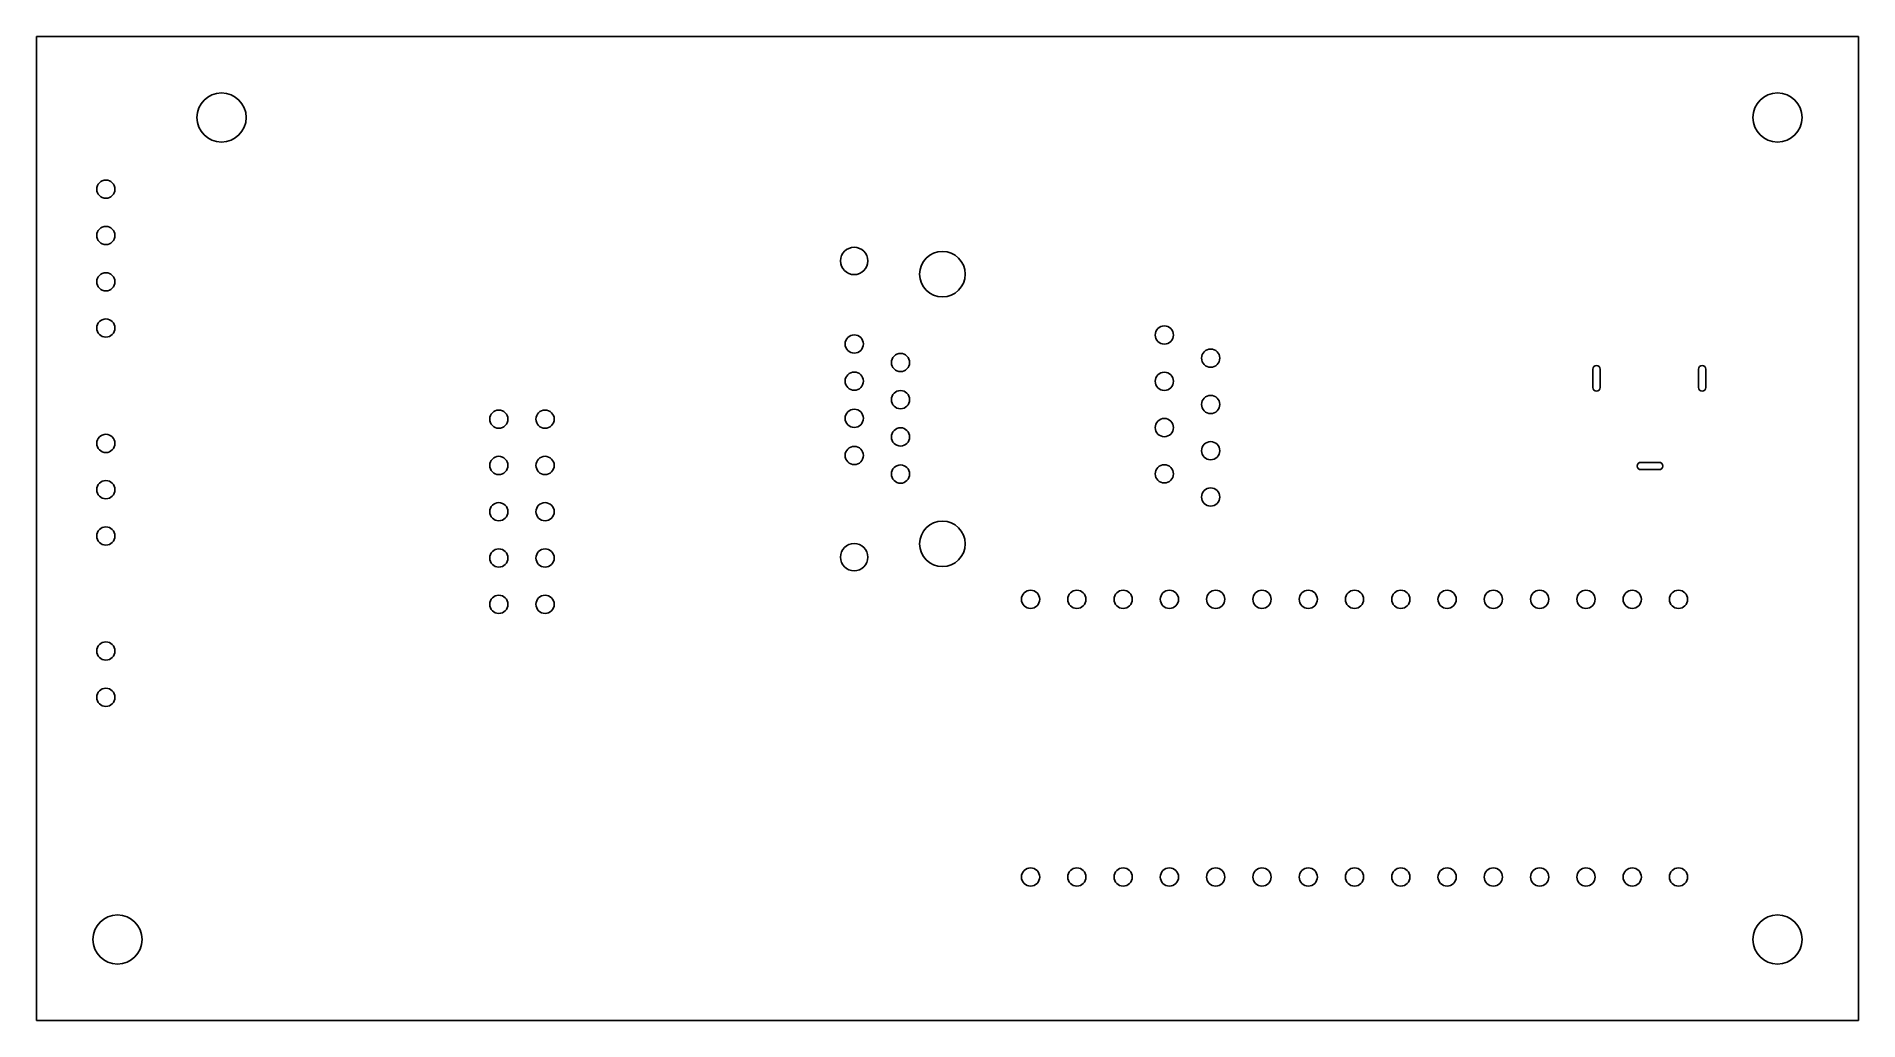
# Model space of a CAD drawing. Header units: millimetres. Extents: x 0 to 100, y 0 to 54.
import ezdxf

# ---------------------------------------------------------------- set-up
doc = ezdxf.new("R2010")
doc.units = ezdxf.units.MM
doc.layers.add('Pad', color=7, linetype='CONTINUOUS')

msp = doc.modelspace()

# ---------------------------------------------------------------- linework, layer by layer
at = {"layer": 'Pad'}
for p, q in [((0, 54), (0, 54, 1.6)), ((100, 54), (0, 54)), ((100, 54, 1.6), (0, 54, 1.6)), ((0, 54), (0, 54, 1.6)), ((0, 54), (0, 0)), ((0, 54, 1.6), (0, 0, 1.6)), ((100, 54), (0, 54)), ((0, 54), (0, 0)), ((100, 54, 1.6), (0, 54, 1.6)), ((0, 54, 1.6), (0, 0, 1.6)), ((100, 54), (100, 54, 1.6)), ((100, 0), (100, 54)), ((100, 0, 1.6), (100, 54, 1.6)), ((100, 54), (100, 54, 1.6)), ((100, 0), (100, 54)), ((100, 0, 1.6), (100, 54, 1.6)), ((11.51, 49.555), (11.51, 49.555, 1.6)), ((11.51, 49.555), (11.51, 49.555, 1.6)), ((96.905, 49.555), (96.905, 49.555, 1.6)), ((96.905, 49.555), (96.905, 49.555, 1.6)), ((4.31, 45.618), (4.31, 45.618, 1.6)), ((4.31, 45.618), (4.31, 45.618, 1.6)), ((4.31, 43.078), (4.31, 43.078, 1.6)), ((4.31, 43.078), (4.31, 43.078, 1.6)), ((45.632, 41.681), (45.632, 41.681, 1.6)), ((45.632, 41.681), (45.632, 41.681, 1.6)), ((4.31, 40.538), (4.31, 40.538, 1.6)), ((4.31, 40.538), (4.31, 40.538, 1.6)), ((50.972, 40.956), (50.972, 40.956, 1.6)), ((50.972, 40.956), (50.972, 40.956, 1.6)), ((4.31, 37.998), (4.31, 37.998, 1.6)), ((4.31, 37.998), (4.31, 37.998, 1.6)), ((45.382, 37.126), (45.382, 37.126, 1.6)), ((45.382, 37.126), (45.382, 37.126, 1.6)), ((62.4, 37.617), (62.4, 37.617, 1.6)), ((62.4, 37.617), (62.4, 37.617, 1.6)), ((47.922, 36.106), (47.922, 36.106, 1.6)), ((47.922, 36.106), (47.922, 36.106, 1.6)), ((64.94, 36.347), (64.94, 36.347, 1.6)), ((64.94, 36.347), (64.94, 36.347, 1.6)), ((45.382, 35.086), (45.382, 35.086, 1.6)), ((45.382, 35.086), (45.382, 35.086, 1.6)), ((62.4, 35.077), (62.4, 35.077, 1.6)), ((62.4, 35.077), (62.4, 35.077, 1.6)), ((85.414, 35.739), (85.414, 35.739, 1.6)), ((85.414, 35.739), (85.414, 35.739, 1.6)), ((85.414, 35.739), (85.414, 34.739)), ((85.414, 35.739, 1.6), (85.414, 34.739, 1.6)), ((85.414, 35.739), (85.414, 34.739)), ((85.414, 35.739, 1.6), (85.414, 34.739, 1.6)), ((85.814, 35.739), (85.814, 35.739, 1.6)), ((85.814, 35.739), (85.814, 35.739, 1.6)), ((85.814, 34.739), (85.814, 35.739)), ((85.814, 34.739, 1.6), (85.814, 35.739, 1.6)), ((85.814, 34.739), (85.814, 35.739)), ((85.814, 34.739, 1.6), (85.814, 35.739, 1.6)), ((91.214, 35.739), (91.214, 35.739, 1.6)), ((91.214, 35.739), (91.214, 35.739, 1.6)), ((91.214, 35.739), (91.214, 34.739)), ((91.214, 35.739, 1.6), (91.214, 34.739, 1.6)), ((91.214, 35.739), (91.214, 34.739)), ((91.214, 35.739, 1.6), (91.214, 34.739, 1.6)), ((91.614, 35.739), (91.614, 35.739, 1.6)), ((91.614, 35.739), (91.614, 35.739, 1.6)), ((91.614, 34.739), (91.614, 35.739)), ((91.614, 34.739, 1.6), (91.614, 35.739, 1.6)), ((91.614, 34.739), (91.614, 35.739)), ((91.614, 34.739, 1.6), (91.614, 35.739, 1.6)), ((47.922, 34.066), (47.922, 34.066, 1.6)), ((47.922, 34.066), (47.922, 34.066, 1.6)), ((85.414, 34.739), (85.414, 34.739, 1.6)), ((85.414, 34.739), (85.414, 34.739, 1.6)), ((85.814, 34.739), (85.814, 34.739, 1.6)), ((85.814, 34.739), (85.814, 34.739, 1.6)), ((91.214, 34.739), (91.214, 34.739, 1.6)), ((91.214, 34.739), (91.214, 34.739, 1.6)), ((91.614, 34.739), (91.614, 34.739, 1.6)), ((91.614, 34.739), (91.614, 34.739, 1.6)), ((25.875, 33), (25.875, 33, 1.6)), ((25.875, 33), (25.875, 33, 1.6)), ((28.415, 33), (28.415, 33, 1.6)), ((28.415, 33), (28.415, 33, 1.6)), ((45.382, 33.046), (45.382, 33.046, 1.6)), ((45.382, 33.046), (45.382, 33.046, 1.6)), ((64.94, 33.807), (64.94, 33.807, 1.6)), ((64.94, 33.807), (64.94, 33.807, 1.6)), ((47.922, 32.026), (47.922, 32.026, 1.6)), ((47.922, 32.026), (47.922, 32.026, 1.6)), ((62.4, 32.537), (62.4, 32.537, 1.6)), ((62.4, 32.537), (62.4, 32.537, 1.6)), ((4.31, 31.668), (4.31, 31.668, 1.6)), ((4.31, 31.668), (4.31, 31.668, 1.6)), ((45.382, 31.006), (45.382, 31.006, 1.6)), ((45.382, 31.006), (45.382, 31.006, 1.6)), ((64.94, 31.267), (64.94, 31.267, 1.6)), ((64.94, 31.267), (64.94, 31.267, 1.6)), ((25.875, 30.46), (25.875, 30.46, 1.6)), ((25.875, 30.46), (25.875, 30.46, 1.6)), ((28.415, 30.46), (28.415, 30.46, 1.6)), ((28.415, 30.46), (28.415, 30.46, 1.6)), ((88.053, 30.629), (88.053, 30.629, 1.6)), ((88.053, 30.629), (88.053, 30.629, 1.6)), ((89.053, 30.629), (88.053, 30.629)), ((89.053, 30.629, 1.6), (88.053, 30.629, 1.6)), ((89.053, 30.629), (88.053, 30.629)), ((89.053, 30.629, 1.6), (88.053, 30.629, 1.6)), ((88.053, 30.229), (88.053, 30.229, 1.6)), ((88.053, 30.229), (88.053, 30.229, 1.6)), ((88.053, 30.229), (89.053, 30.229)), ((88.053, 30.229, 1.6), (89.053, 30.229, 1.6)), ((88.053, 30.229), (89.053, 30.229)), ((88.053, 30.229, 1.6), (89.053, 30.229, 1.6)), ((89.053, 30.629), (89.053, 30.629, 1.6)), ((89.053, 30.629), (89.053, 30.629, 1.6)), ((89.053, 30.229), (89.053, 30.229, 1.6)), ((89.053, 30.229), (89.053, 30.229, 1.6)), ((4.31, 29.128), (4.31, 29.128, 1.6)), ((4.31, 29.128), (4.31, 29.128, 1.6)), ((47.922, 29.986), (47.922, 29.986, 1.6)), ((47.922, 29.986), (47.922, 29.986, 1.6)), ((62.4, 29.997), (62.4, 29.997, 1.6)), ((62.4, 29.997), (62.4, 29.997, 1.6)), ((64.94, 28.727), (64.94, 28.727, 1.6)), ((64.94, 28.727), (64.94, 28.727, 1.6)), ((25.875, 27.92), (25.875, 27.92, 1.6)), ((25.875, 27.92), (25.875, 27.92, 1.6)), ((28.415, 27.92), (28.415, 27.92, 1.6)), ((28.415, 27.92), (28.415, 27.92, 1.6)), ((4.31, 26.588), (4.31, 26.588, 1.6)), ((4.31, 26.588), (4.31, 26.588, 1.6)), ((50.972, 26.156), (50.972, 26.156, 1.6)), ((50.972, 26.156), (50.972, 26.156, 1.6)), ((25.875, 25.38), (25.875, 25.38, 1.6)), ((25.875, 25.38), (25.875, 25.38, 1.6)), ((28.415, 25.38), (28.415, 25.38, 1.6)), ((28.415, 25.38), (28.415, 25.38, 1.6)), ((45.632, 25.431), (45.632, 25.431, 1.6)), ((45.632, 25.431), (45.632, 25.431, 1.6)), ((55.059, 23.114), (55.059, 23.114, 1.6)), ((55.059, 23.114), (55.059, 23.114, 1.6)), ((57.599, 23.114), (57.599, 23.114, 1.6)), ((57.599, 23.114), (57.599, 23.114, 1.6)), ((60.139, 23.114), (60.139, 23.114, 1.6)), ((60.139, 23.114), (60.139, 23.114, 1.6)), ((62.679, 23.114), (62.679, 23.114, 1.6)), ((62.679, 23.114), (62.679, 23.114, 1.6)), ((65.219, 23.114), (65.219, 23.114, 1.6)), ((65.219, 23.114), (65.219, 23.114, 1.6)), ((67.759, 23.114), (67.759, 23.114, 1.6)), ((67.759, 23.114), (67.759, 23.114, 1.6)), ((70.299, 23.114), (70.299, 23.114, 1.6)), ((70.299, 23.114), (70.299, 23.114, 1.6)), ((72.839, 23.114), (72.839, 23.114, 1.6)), ((72.839, 23.114), (72.839, 23.114, 1.6)), ((75.379, 23.114), (75.379, 23.114, 1.6)), ((75.379, 23.114), (75.379, 23.114, 1.6)), ((77.919, 23.114), (77.919, 23.114, 1.6)), ((77.919, 23.114), (77.919, 23.114, 1.6)), ((80.459, 23.114), (80.459, 23.114, 1.6)), ((80.459, 23.114), (80.459, 23.114, 1.6)), ((82.999, 23.114), (82.999, 23.114, 1.6)), ((82.999, 23.114), (82.999, 23.114, 1.6)), ((85.539, 23.114), (85.539, 23.114, 1.6)), ((85.539, 23.114), (85.539, 23.114, 1.6)), ((88.079, 23.114), (88.079, 23.114, 1.6)), ((88.079, 23.114), (88.079, 23.114, 1.6)), ((90.619, 23.114), (90.619, 23.114, 1.6)), ((90.619, 23.114), (90.619, 23.114, 1.6)), ((25.875, 22.84), (25.875, 22.84, 1.6)), ((25.875, 22.84), (25.875, 22.84, 1.6)), ((28.415, 22.84), (28.415, 22.84, 1.6)), ((28.415, 22.84), (28.415, 22.84, 1.6)), ((4.31, 20.278), (4.31, 20.278, 1.6)), ((4.31, 20.278), (4.31, 20.278, 1.6)), ((4.31, 17.738), (4.31, 17.738, 1.6)), ((4.31, 17.738), (4.31, 17.738, 1.6)), ((55.059, 7.874), (55.059, 7.874, 1.6)), ((55.059, 7.874), (55.059, 7.874, 1.6)), ((57.599, 7.874), (57.599, 7.874, 1.6)), ((57.599, 7.874), (57.599, 7.874, 1.6)), ((60.139, 7.874), (60.139, 7.874, 1.6)), ((60.139, 7.874), (60.139, 7.874, 1.6)), ((62.679, 7.874), (62.679, 7.874, 1.6)), ((62.679, 7.874), (62.679, 7.874, 1.6)), ((65.219, 7.874), (65.219, 7.874, 1.6)), ((65.219, 7.874), (65.219, 7.874, 1.6)), ((67.759, 7.874), (67.759, 7.874, 1.6)), ((67.759, 7.874), (67.759, 7.874, 1.6)), ((70.299, 7.874), (70.299, 7.874, 1.6)), ((70.299, 7.874), (70.299, 7.874, 1.6)), ((72.839, 7.874), (72.839, 7.874, 1.6)), ((72.839, 7.874), (72.839, 7.874, 1.6)), ((75.379, 7.874), (75.379, 7.874, 1.6)), ((75.379, 7.874), (75.379, 7.874, 1.6)), ((77.919, 7.874), (77.919, 7.874, 1.6)), ((77.919, 7.874), (77.919, 7.874, 1.6)), ((80.459, 7.874), (80.459, 7.874, 1.6)), ((80.459, 7.874), (80.459, 7.874, 1.6)), ((82.999, 7.874), (82.999, 7.874, 1.6)), ((82.999, 7.874), (82.999, 7.874, 1.6)), ((85.539, 7.874), (85.539, 7.874, 1.6)), ((85.539, 7.874), (85.539, 7.874, 1.6)), ((88.079, 7.874), (88.079, 7.874, 1.6)), ((88.079, 7.874), (88.079, 7.874, 1.6)), ((90.619, 7.874), (90.619, 7.874, 1.6)), ((90.619, 7.874), (90.619, 7.874, 1.6)), ((5.795, 4.445), (5.795, 4.445, 1.6)), ((5.795, 4.445), (5.795, 4.445, 1.6)), ((96.905, 4.445), (96.905, 4.445, 1.6)), ((96.905, 4.445), (96.905, 4.445, 1.6)), ((0, 0), (0, 0, 1.6)), ((0, 0), (100, 0)), ((0, 0, 1.6), (100, 0, 1.6)), ((0, 0), (0, 0, 1.6)), ((0, 0), (100, 0)), ((0, 0, 1.6), (100, 0, 1.6)), ((100, 0), (100, 0, 1.6)), ((100, 0), (100, 0, 1.6))]:
    msp.add_line(p, q, dxfattribs=at)
for centre, radius in [((10.16, 49.555), 1.35), ((10.16, 49.555), 1.35), ((10.16, 49.555), 1.35), ((10.16, 49.555), 1.35), ((95.555, 49.555), 1.35), ((95.555, 49.555), 1.35), ((95.555, 49.555), 1.35), ((95.555, 49.555), 1.35), ((3.81, 45.618), 0.5), ((3.81, 45.618), 0.5), ((3.81, 45.618), 0.5), ((3.81, 45.618), 0.5), ((3.81, 43.078), 0.5), ((3.81, 43.078), 0.5), ((3.81, 43.078), 0.5), ((3.81, 43.078), 0.5), ((44.882, 41.681), 0.75), ((44.882, 41.681), 0.75), ((44.882, 41.681), 0.75), ((44.882, 41.681), 0.75), ((49.722, 40.956), 1.25), ((49.722, 40.956), 1.25), ((49.722, 40.956), 1.25), ((49.722, 40.956), 1.25), ((3.81, 40.538), 0.5), ((3.81, 40.538), 0.5), ((3.81, 40.538), 0.5), ((3.81, 40.538), 0.5), ((3.81, 37.998), 0.5), ((3.81, 37.998), 0.5), ((3.81, 37.998), 0.5), ((3.81, 37.998), 0.5), ((61.9, 37.617), 0.5), ((61.9, 37.617), 0.5), ((61.9, 37.617), 0.5), ((61.9, 37.617), 0.5), ((44.882, 37.126), 0.5), ((44.882, 37.126), 0.5), ((44.882, 37.126), 0.5), ((44.882, 37.126), 0.5), ((47.422, 36.106), 0.5), ((47.422, 36.106), 0.5), ((47.422, 36.106), 0.5), ((47.422, 36.106), 0.5), ((64.44, 36.347), 0.5), ((64.44, 36.347), 0.5), ((64.44, 36.347), 0.5), ((64.44, 36.347), 0.5), ((44.882, 35.086), 0.5), ((44.882, 35.086), 0.5), ((44.882, 35.086), 0.5), ((44.882, 35.086), 0.5), ((61.9, 35.077), 0.5), ((61.9, 35.077), 0.5), ((61.9, 35.077), 0.5), ((61.9, 35.077), 0.5), ((47.422, 34.066), 0.5), ((47.422, 34.066), 0.5), ((47.422, 34.066), 0.5), ((47.422, 34.066), 0.5), ((64.44, 33.807), 0.5), ((64.44, 33.807), 0.5), ((64.44, 33.807), 0.5), ((64.44, 33.807), 0.5), ((25.375, 33), 0.5), ((25.375, 33), 0.5), ((25.375, 33), 0.5), ((25.375, 33), 0.5), ((27.915, 33), 0.5), ((27.915, 33), 0.5), ((27.915, 33), 0.5), ((27.915, 33), 0.5), ((44.882, 33.046), 0.5), ((44.882, 33.046), 0.5), ((44.882, 33.046), 0.5), ((44.882, 33.046), 0.5), ((61.9, 32.537), 0.5), ((61.9, 32.537), 0.5), ((61.9, 32.537), 0.5), ((61.9, 32.537), 0.5), ((3.81, 31.668), 0.5), ((3.81, 31.668), 0.5), ((3.81, 31.668), 0.5), ((3.81, 31.668), 0.5), ((47.422, 32.026), 0.5), ((47.422, 32.026), 0.5), ((47.422, 32.026), 0.5), ((47.422, 32.026), 0.5), ((44.882, 31.006), 0.5), ((44.882, 31.006), 0.5), ((44.882, 31.006), 0.5), ((44.882, 31.006), 0.5), ((64.44, 31.267), 0.5), ((64.44, 31.267), 0.5), ((64.44, 31.267), 0.5), ((64.44, 31.267), 0.5), ((25.375, 30.46), 0.5), ((25.375, 30.46), 0.5), ((25.375, 30.46), 0.5), ((25.375, 30.46), 0.5), ((27.915, 30.46), 0.5), ((27.915, 30.46), 0.5), ((27.915, 30.46), 0.5), ((27.915, 30.46), 0.5), ((47.422, 29.986), 0.5), ((47.422, 29.986), 0.5), ((47.422, 29.986), 0.5), ((47.422, 29.986), 0.5), ((61.9, 29.997), 0.5), ((61.9, 29.997), 0.5), ((61.9, 29.997), 0.5), ((61.9, 29.997), 0.5), ((3.81, 29.128), 0.5), ((3.81, 29.128), 0.5), ((3.81, 29.128), 0.5), ((3.81, 29.128), 0.5), ((64.44, 28.727), 0.5), ((64.44, 28.727), 0.5), ((64.44, 28.727), 0.5), ((64.44, 28.727), 0.5), ((25.375, 27.92), 0.5), ((25.375, 27.92), 0.5), ((25.375, 27.92), 0.5), ((25.375, 27.92), 0.5), ((27.915, 27.92), 0.5), ((27.915, 27.92), 0.5), ((27.915, 27.92), 0.5), ((27.915, 27.92), 0.5), ((3.81, 26.588), 0.5), ((3.81, 26.588), 0.5), ((3.81, 26.588), 0.5), ((3.81, 26.588), 0.5), ((49.722, 26.156), 1.25), ((49.722, 26.156), 1.25), ((49.722, 26.156), 1.25), ((49.722, 26.156), 1.25), ((44.882, 25.431), 0.75), ((44.882, 25.431), 0.75), ((44.882, 25.431), 0.75), ((44.882, 25.431), 0.75), ((25.375, 25.38), 0.5), ((25.375, 25.38), 0.5), ((25.375, 25.38), 0.5), ((25.375, 25.38), 0.5), ((27.915, 25.38), 0.5), ((27.915, 25.38), 0.5), ((27.915, 25.38), 0.5), ((27.915, 25.38), 0.5), ((25.375, 22.84), 0.5), ((25.375, 22.84), 0.5), ((25.375, 22.84), 0.5), ((25.375, 22.84), 0.5), ((27.915, 22.84), 0.5), ((27.915, 22.84), 0.5), ((27.915, 22.84), 0.5), ((27.915, 22.84), 0.5), ((54.559, 23.114), 0.5), ((54.559, 23.114), 0.5), ((54.559, 23.114), 0.5), ((54.559, 23.114), 0.5), ((57.099, 23.114), 0.5), ((57.099, 23.114), 0.5), ((57.099, 23.114), 0.5), ((57.099, 23.114), 0.5), ((59.639, 23.114), 0.5), ((59.639, 23.114), 0.5), ((59.639, 23.114), 0.5), ((59.639, 23.114), 0.5), ((62.179, 23.114), 0.5), ((62.179, 23.114), 0.5), ((62.179, 23.114), 0.5), ((62.179, 23.114), 0.5), ((64.719, 23.114), 0.5), ((64.719, 23.114), 0.5), ((64.719, 23.114), 0.5), ((64.719, 23.114), 0.5), ((67.259, 23.114), 0.5), ((67.259, 23.114), 0.5), ((67.259, 23.114), 0.5), ((67.259, 23.114), 0.5), ((69.799, 23.114), 0.5), ((69.799, 23.114), 0.5), ((69.799, 23.114), 0.5), ((69.799, 23.114), 0.5), ((72.339, 23.114), 0.5), ((72.339, 23.114), 0.5), ((72.339, 23.114), 0.5), ((72.339, 23.114), 0.5), ((74.879, 23.114), 0.5), ((74.879, 23.114), 0.5), ((74.879, 23.114), 0.5), ((74.879, 23.114), 0.5), ((77.419, 23.114), 0.5), ((77.419, 23.114), 0.5), ((77.419, 23.114), 0.5), ((77.419, 23.114), 0.5), ((79.959, 23.114), 0.5), ((79.959, 23.114), 0.5), ((79.959, 23.114), 0.5), ((79.959, 23.114), 0.5), ((82.499, 23.114), 0.5), ((82.499, 23.114), 0.5), ((82.499, 23.114), 0.5), ((82.499, 23.114), 0.5), ((85.039, 23.114), 0.5), ((85.039, 23.114), 0.5), ((85.039, 23.114), 0.5), ((85.039, 23.114), 0.5), ((87.579, 23.114), 0.5), ((87.579, 23.114), 0.5), ((87.579, 23.114), 0.5), ((87.579, 23.114), 0.5), ((90.119, 23.114), 0.5), ((90.119, 23.114), 0.5), ((90.119, 23.114), 0.5), ((90.119, 23.114), 0.5), ((3.81, 20.278), 0.5), ((3.81, 20.278), 0.5), ((3.81, 20.278), 0.5), ((3.81, 20.278), 0.5), ((3.81, 17.738), 0.5), ((3.81, 17.738), 0.5), ((3.81, 17.738), 0.5), ((3.81, 17.738), 0.5), ((54.559, 7.874), 0.5), ((54.559, 7.874), 0.5), ((54.559, 7.874), 0.5), ((54.559, 7.874), 0.5), ((57.099, 7.874), 0.5), ((57.099, 7.874), 0.5), ((57.099, 7.874), 0.5), ((57.099, 7.874), 0.5), ((59.639, 7.874), 0.5), ((59.639, 7.874), 0.5), ((59.639, 7.874), 0.5), ((59.639, 7.874), 0.5), ((62.179, 7.874), 0.5), ((62.179, 7.874), 0.5), ((62.179, 7.874), 0.5), ((62.179, 7.874), 0.5), ((64.719, 7.874), 0.5), ((64.719, 7.874), 0.5), ((64.719, 7.874), 0.5), ((64.719, 7.874), 0.5), ((67.259, 7.874), 0.5), ((67.259, 7.874), 0.5), ((67.259, 7.874), 0.5), ((67.259, 7.874), 0.5), ((69.799, 7.874), 0.5), ((69.799, 7.874), 0.5), ((69.799, 7.874), 0.5), ((69.799, 7.874), 0.5), ((72.339, 7.874), 0.5), ((72.339, 7.874), 0.5), ((72.339, 7.874), 0.5), ((72.339, 7.874), 0.5), ((74.879, 7.874), 0.5), ((74.879, 7.874), 0.5), ((74.879, 7.874), 0.5), ((74.879, 7.874), 0.5), ((77.419, 7.874), 0.5), ((77.419, 7.874), 0.5), ((77.419, 7.874), 0.5), ((77.419, 7.874), 0.5), ((79.959, 7.874), 0.5), ((79.959, 7.874), 0.5), ((79.959, 7.874), 0.5), ((79.959, 7.874), 0.5), ((82.499, 7.874), 0.5), ((82.499, 7.874), 0.5), ((82.499, 7.874), 0.5), ((82.499, 7.874), 0.5), ((85.039, 7.874), 0.5), ((85.039, 7.874), 0.5), ((85.039, 7.874), 0.5), ((85.039, 7.874), 0.5), ((87.579, 7.874), 0.5), ((87.579, 7.874), 0.5), ((87.579, 7.874), 0.5), ((87.579, 7.874), 0.5), ((90.119, 7.874), 0.5), ((90.119, 7.874), 0.5), ((90.119, 7.874), 0.5), ((90.119, 7.874), 0.5), ((4.445, 4.445), 1.35), ((4.445, 4.445), 1.35), ((4.445, 4.445), 1.35), ((4.445, 4.445), 1.35), ((95.555, 4.445), 1.35), ((95.555, 4.445), 1.35), ((95.555, 4.445), 1.35), ((95.555, 4.445), 1.35)]:
    msp.add_circle(centre, radius, dxfattribs=at)
for centre, start, end in [((85.614, 35.739), 0, 180), ((85.614, 35.739, 1.6), 0, 180), ((85.614, 35.739), 0, 180), ((85.614, 35.739, 1.6), 0, 180), ((91.414, 35.739), 0, 180), ((91.414, 35.739, 1.6), 0, 180), ((91.414, 35.739), 0, 180), ((91.414, 35.739, 1.6), 0, 180), ((85.614, 34.739), 180, 0), ((85.614, 34.739, 1.6), 180, 0), ((85.614, 34.739), 180, 0), ((85.614, 34.739, 1.6), 180, 0), ((91.414, 34.739), 180, 0), ((91.414, 34.739, 1.6), 180, 0), ((91.414, 34.739), 180, 0), ((91.414, 34.739, 1.6), 180, 0), ((88.053, 30.429), 90, -90), ((88.053, 30.429, 1.6), 90, -90), ((88.053, 30.429), 90, -90), ((88.053, 30.429, 1.6), 90, -90), ((89.053, 30.429), -90, 90), ((89.053, 30.429, 1.6), -90, 90), ((89.053, 30.429), -90, 90), ((89.053, 30.429, 1.6), -90, 90)]:
    msp.add_arc(centre, 0.2, start, end, dxfattribs=at)

doc.saveas('drawing.dxf')
